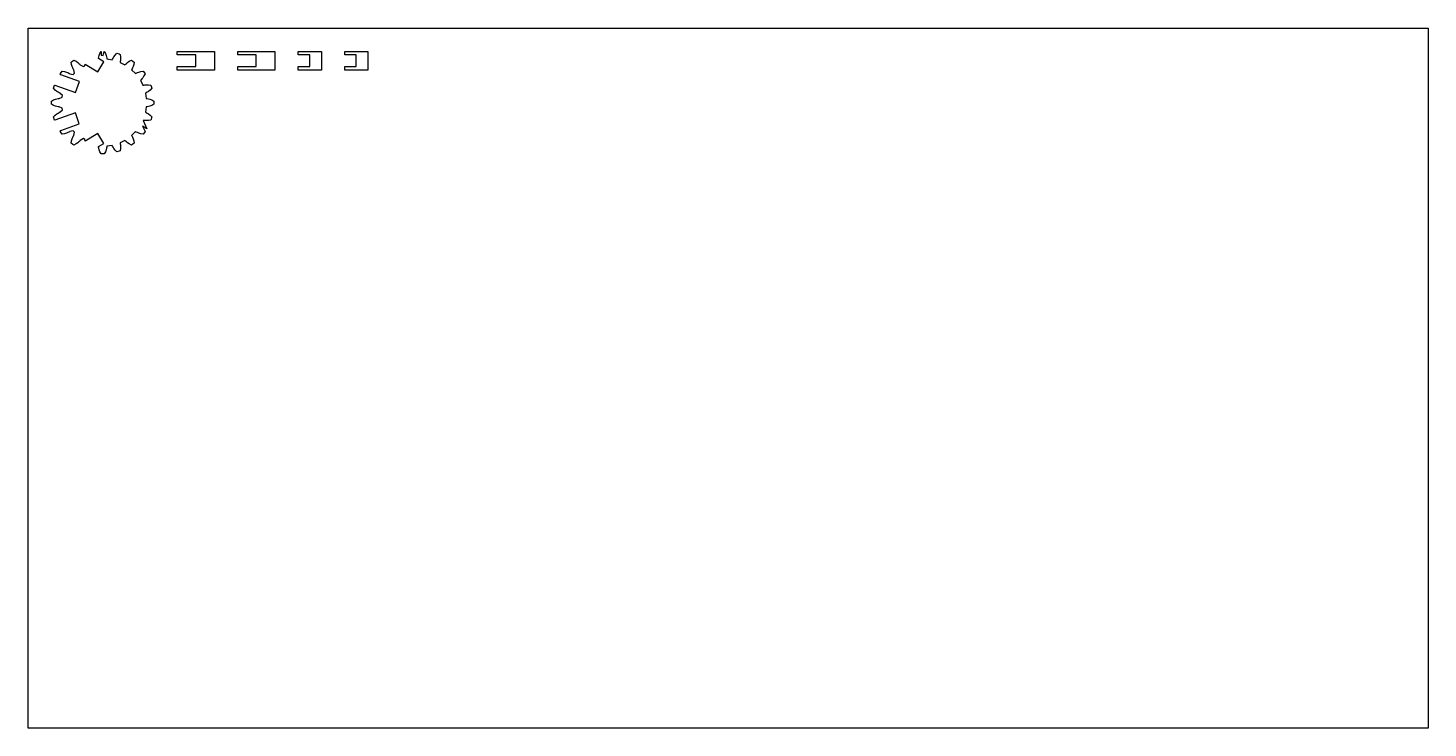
# Model space of a CAD drawing. Header units: metres. Extents: x 0 to 600, y 0 to 300.
import ezdxf

# ---------------------------------------------------------------- set-up
doc = ezdxf.new("R2010")
doc.units = ezdxf.units.M

msp = doc.modelspace()

# ---------------------------------------------------------------- linework, layer by layer
at = {"layer": 'C-1'}
for p, q in [((63.997562, 288.5), (63.997562, 290)), ((63.997562, 290), (79.894194, 290)), ((71.945878, 288.5), (63.997562, 288.5)), ((71.945878, 283.5), (71.945878, 288.5)), ((79.894194, 290), (79.894194, 282)), ((63.997562, 282), (63.997562, 283.5)), ((63.997562, 283.5), (71.945878, 283.5)), ((79.894194, 282), (63.997562, 282))]:
    msp.add_line(p, q, dxfattribs=at)
at = {"layer": 'C-2'}
for p, q in [((135.805793, 288.5), (135.805793, 290)), ((135.805793, 290), (145.707305, 290)), ((140.707305, 288.5), (135.805793, 288.5)), ((140.707305, 283.5), (140.707305, 288.5)), ((145.707305, 290), (145.707305, 282)), ((135.805793, 282), (135.805793, 283.5)), ((135.805793, 283.5), (140.707305, 283.5)), ((145.707305, 282), (135.805793, 282))]:
    msp.add_line(p, q, dxfattribs=at)
at = {"layer": 'C-3'}
for p, q in [((115.790265, 288.5), (115.790265, 290)), ((115.790265, 290), (125.805793, 290)), ((120.798029, 288.5), (115.790265, 288.5)), ((120.798029, 283.5), (120.798029, 288.5)), ((125.805793, 290), (125.805793, 282)), ((115.790265, 282), (115.790265, 283.5)), ((115.790265, 283.5), (120.798029, 283.5)), ((125.805793, 282), (115.790265, 282))]:
    msp.add_line(p, q, dxfattribs=at)
at = {"layer": 'C-4'}
for p, q in [((89.894194, 288.5), (89.894194, 290)), ((89.894194, 290), (105.790265, 290)), ((97.84223, 288.5), (89.894194, 288.5)), ((97.84223, 283.5), (97.84223, 288.5)), ((105.790265, 290), (105.790265, 282)), ((89.894194, 282), (89.894194, 283.5)), ((89.894194, 283.5), (97.84223, 283.5)), ((105.790265, 282), (89.894194, 282))]:
    msp.add_line(p, q, dxfattribs=at)
at = {"layer": 'sheet_boundary'}
for p, q in [((0, 300), (600, 300)), ((0, 0), (0, 300)), ((600, 300), (600, 0)), ((600, 0), (0, 0))]:
    msp.add_line(p, q, dxfattribs=at)
at = {"layer": 'Z-1'}
for p, q in [((30.339919, 287.585314), (30.516358, 288.238199)), ((30.516358, 288.238199), (30.826594, 289.050508)), ((30.826594, 289.050508), (31.304017, 290)), ((31.304017, 290), (31.358812, 288.354441)), ((31.358812, 288.354441), (32.21209, 288.253419)), ((32.21209, 288.253419), (32.693546, 290)), ((32.693546, 290), (33.170969, 289.050508)), ((33.170969, 289.050508), (33.481205, 288.238199)), ((33.481205, 288.238199), (33.657643, 287.585314)), ((36.839469, 287.706303), (37.385538, 288.382986)), ((37.385538, 288.382986), (38.140682, 289.146234)), ((38.140682, 289.146234), (39.017064, 288.861481)), ((39.017064, 288.861481), (39.454524, 288.709085)), ((39.454524, 288.709085), (39.615172, 287.658533)), ((18.510113, 285.402872), (19.255609, 285.944504)), ((18.683733, 284.343319), (18.510113, 285.402872)), ((18.91021, 283.503797), (18.683733, 284.343319)), ((19.151224, 282.871893), (18.91021, 283.503797)), ((19.367775, 282.440072), (19.151224, 282.871893)), ((19.255609, 285.944504), (19.636032, 286.208841)), ((19.522719, 282.195114), (19.367775, 282.440072)), ((19.581516, 282.118433), (19.522719, 282.195114)), ((19.889659, 280.645021), (19.581516, 282.118433)), ((19.636032, 286.208841), (20.580373, 285.72131)), ((20.580373, 285.72131), (21.308822, 285.246491)), ((21.308822, 285.246491), (21.83532, 284.822002)), ((21.83532, 284.822002), (22.179088, 284.482611)), ((22.179088, 284.482611), (22.364177, 284.259554)), ((22.364177, 284.259554), (22.418936, 284.179939)), ((22.418936, 284.179939), (23.725012, 283.431568)), ((23.725012, 283.431568), (24.386457, 283.768591)), ((24.386457, 283.768591), (24.468132, 284.52193)), ((24.468132, 284.52193), (29.86381, 281.23713)), ((29.86381, 281.23713), (32.463819, 285.507956)), ((30.245188, 286.858622), (30.261294, 287.108679)), ((32.463819, 285.507956), (30.245188, 286.858622)), ((30.261294, 287.108679), (30.339919, 287.585314)), ((33.657643, 287.585314), (33.736268, 287.108679)), ((33.736268, 287.108679), (33.76121, 286.721439)), ((33.76121, 286.721439), (36.104464, 286.350302)), ((36.104464, 286.350302), (36.247848, 286.710884)), ((36.247848, 286.710884), (36.469914, 287.139895)), ((36.469914, 287.139895), (36.839469, 287.706303)), ((39.552745, 285.637058), (39.456803, 285.261062)), ((39.456803, 285.261062), (41.570682, 284.183987)), ((39.625257, 286.114662), (39.552745, 285.637058)), ((39.615172, 287.658533), (39.659206, 286.790115)), ((39.659206, 286.790115), (39.625257, 286.114662)), ((41.570682, 284.183987), (41.818475, 284.482611)), ((41.818475, 284.482611), (42.162243, 284.822002)), ((42.162243, 284.822002), (42.688741, 285.246491)), ((42.688741, 285.246491), (43.41719, 285.72131)), ((43.41719, 285.72131), (44.37123, 286.213849)), ((44.37123, 286.213849), (45.116727, 285.672216)), ((44.629787, 282.440072), (44.422351, 282.112128)), ((44.422351, 282.112128), (46.099936, 280.434543)), ((44.846338, 282.871893), (44.629787, 282.440072)), ((45.087353, 283.503797), (44.846338, 282.871893)), ((45.313829, 284.343319), (45.087353, 283.503797)), ((45.116727, 285.672216), (45.485683, 285.392097)), ((45.485683, 285.392097), (45.313829, 284.343319)), ((13.795905, 280.383422), (14.337538, 281.128919)), ((14.036972, 279.916479), (13.795905, 280.383422)), ((22.084058, 277.025353), (14.036972, 279.916479)), ((14.337538, 281.128919), (14.617657, 281.497875)), ((14.617657, 281.497875), (15.666435, 281.326021)), ((15.666435, 281.326021), (16.505958, 281.099545)), ((16.505958, 281.099545), (17.137861, 280.85853)), ((17.137861, 280.85853), (17.569682, 280.641979)), ((17.569682, 280.641979), (17.81464, 280.487035)), ((17.81464, 280.487035), (17.891321, 280.428238)), ((17.891321, 280.428238), (19.364733, 280.120095)), ((19.364733, 280.120095), (19.889659, 280.645021)), ((20.393476, 272.319831), (22.084058, 277.025353)), ((46.099936, 280.434543), (46.42788, 280.641979)), ((46.42788, 280.641979), (46.859701, 280.85853)), ((46.859701, 280.85853), (47.491605, 281.099545)), ((47.491605, 281.099545), (48.331127, 281.326021)), ((48.470419, 277.830666), (48.171796, 277.582873)), ((48.171796, 277.582873), (49.24887, 275.468995)), ((48.331127, 281.326021), (49.39068, 281.499641)), ((48.809811, 278.174435), (48.470419, 277.830666)), ((49.234299, 278.700933), (48.809811, 278.174435)), ((49.709118, 279.429381), (49.234299, 278.700933)), ((49.39068, 281.499641), (49.932312, 280.754146)), ((50.19665, 280.373722), (49.709118, 279.429381)), ((49.932312, 280.754146), (50.19665, 280.373722)), ((10.86352, 274.152874), (11.289877, 275.465066)), ((11.626768, 273.39773), (10.86352, 274.152874)), ((11.289877, 275.465066), (11.534847, 275.502526)), ((11.534847, 275.502526), (20.393476, 272.319831)), ((12.303452, 272.851661), (11.626768, 273.39773)), ((12.86986, 272.482106), (12.303452, 272.851661)), ((13.29887, 272.26004), (12.86986, 272.482106)), ((13.28692, 269.764595), (14.660059, 270.381351)), ((13.568207, 272.152939), (13.29887, 272.26004)), ((13.660847, 272.125462), (13.568207, 272.152939)), ((14.776188, 271.114569), (13.660847, 272.125462)), ((14.660059, 270.381351), (14.776188, 271.114569)), ((49.24887, 275.468995), (49.624866, 275.564937)), ((49.624866, 275.564937), (50.10247, 275.637449)), ((50.10247, 275.637449), (50.777924, 275.671398)), ((50.698692, 272.26004), (50.338111, 272.116655)), ((50.338111, 272.116655), (50.709247, 269.773402)), ((51.127703, 272.482106), (50.698692, 272.26004)), ((50.777924, 275.671398), (51.646341, 275.627364)), ((51.694111, 272.851661), (51.127703, 272.482106)), ((51.646341, 275.627364), (52.696894, 275.466716)), ((52.370794, 273.39773), (51.694111, 272.851661)), ((53.126282, 274.145195), (52.370794, 273.39773)), ((52.696894, 275.466716), (52.849289, 275.029255)), ((52.849289, 275.029255), (52.992439, 274.588684)), ((52.992439, 274.588684), (53.126282, 274.145195)), ((10, 268.700833), (10.959246, 269.183161)), ((10, 267.321113), (10, 268.700833)), ((10.959246, 266.838785), (10, 267.321113)), ((10.959246, 269.183161), (11.771555, 269.493396)), ((11.771555, 266.52855), (10.959246, 266.838785)), ((11.771555, 269.493396), (12.42444, 269.669835)), ((12.42444, 266.352111), (11.771555, 266.52855)), ((12.42444, 269.669835), (12.901075, 269.74846)), ((12.901075, 266.273486), (12.42444, 266.352111)), ((12.901075, 269.74846), (13.190324, 269.76709)), ((13.190324, 266.254856), (12.901075, 266.273486)), ((13.190324, 269.76709), (13.28692, 269.764595)), ((13.28692, 266.257351), (13.190324, 266.254856)), ((14.660059, 265.640595), (13.28692, 266.257351)), ((13.660847, 263.896484), (14.776188, 264.907377)), ((14.776188, 264.907377), (14.660059, 265.640595)), ((50.709247, 266.248544), (50.338111, 263.905291)), ((50.709247, 269.773402), (51.096487, 269.74846)), ((51.096487, 266.273486), (50.709247, 266.248544)), ((51.096487, 269.74846), (51.573122, 269.669835)), ((51.573122, 266.352111), (51.096487, 266.273486)), ((51.573122, 269.669835), (52.226007, 269.493396)), ((52.226007, 266.52855), (51.573122, 266.352111)), ((52.226007, 269.493396), (53.038317, 269.183161)), ((53.038317, 266.838785), (52.226007, 266.52855)), ((53.038317, 269.183161), (53.987808, 268.705737)), ((53.987808, 267.316209), (53.038317, 266.838785)), ((53.987808, 268.705737), (53.997562, 268.242595)), ((53.997562, 267.779351), (53.987808, 267.316209)), ((53.997562, 268.242595), (53.997562, 267.779351)), ((10.86352, 261.869072), (11.626768, 262.624216)), ((11.289877, 260.55688), (10.86352, 261.869072)), ((11.55389, 260.516508), (11.289877, 260.55688)), ((20.293482, 263.656435), (11.55389, 260.516508)), ((11.626768, 262.624216), (12.303452, 263.170285)), ((12.303452, 263.170285), (12.86986, 263.53984)), ((12.86986, 263.53984), (13.29887, 263.761906)), ((13.29887, 263.761906), (13.568207, 263.869007)), ((13.568207, 263.869007), (13.660847, 263.896484)), ((14.03079, 256.093491), (21.984064, 258.950914)), ((21.984064, 258.950914), (20.293482, 263.656435)), ((50.777924, 260.350548), (49.314255, 260.424114)), ((49.314255, 260.424114), (50.934473, 256.810992)), ((50.338111, 263.905291), (50.698692, 263.761906)), ((50.698692, 263.761906), (51.127703, 263.53984)), ((51.646341, 260.394582), (50.777924, 260.350548)), ((51.127703, 263.53984), (51.694111, 263.170285)), ((52.696894, 260.55523), (51.646341, 260.394582)), ((51.694111, 263.170285), (52.370794, 262.624216)), ((52.370794, 262.624216), (53.126282, 261.87675)), ((52.849289, 260.992691), (52.696894, 260.55523)), ((52.992439, 261.433262), (52.849289, 260.992691)), ((53.126282, 261.87675), (52.992439, 261.433262)), ((13.795905, 255.638524), (14.03079, 256.093491)), ((14.337538, 254.893027), (13.795905, 255.638524)), ((14.617657, 254.524071), (14.337538, 254.893027)), ((15.666435, 254.695925), (14.617657, 254.524071)), ((16.505958, 254.922401), (15.666435, 254.695925)), ((17.137861, 255.163416), (16.505958, 254.922401)), ((17.569682, 255.379967), (17.137861, 255.163416)), ((17.81464, 255.534911), (17.569682, 255.379967)), ((17.891321, 255.593708), (17.81464, 255.534911)), ((19.364733, 255.901851), (17.891321, 255.593708)), ((18.683733, 251.678627), (18.91021, 252.518149)), ((18.91021, 252.518149), (19.151224, 253.150053)), ((19.151224, 253.150053), (19.367775, 253.581874)), ((19.889659, 255.376925), (19.364733, 255.901851)), ((19.367775, 253.581874), (19.522719, 253.826832)), ((19.522719, 253.826832), (19.581516, 253.903513)), ((19.581516, 253.903513), (19.889659, 255.376925)), ((23.725012, 252.590378), (22.418936, 251.842007)), ((24.386457, 252.253355), (23.725012, 252.590378)), ((24.469124, 251.490865), (24.386457, 252.253355)), ((29.86405, 254.775208), (24.469124, 251.490865)), ((32.464059, 250.504382), (29.86405, 254.775208)), ((46.099936, 255.587403), (44.422351, 253.909818)), ((44.422351, 253.909818), (44.629787, 253.581874)), ((44.629787, 253.581874), (44.846338, 253.150053)), ((44.846338, 253.150053), (45.087353, 252.518149)), ((45.087353, 252.518149), (45.313829, 251.678627)), ((46.42788, 255.379967), (46.099936, 255.587403)), ((46.859701, 255.163416), (46.42788, 255.379967)), ((47.491605, 254.922401), (46.859701, 255.163416)), ((48.331127, 254.695925), (47.491605, 254.922401)), ((49.39068, 254.522305), (48.331127, 254.695925)), ((50.934473, 256.810992), (49.016528, 257.9341)), ((49.016528, 257.9341), (50.19665, 255.648224)), ((49.932312, 255.2678), (49.39068, 254.522305)), ((50.19665, 255.648224), (49.932312, 255.2678)), ((18.510113, 250.619074), (18.683733, 251.678627)), ((19.255609, 250.077442), (18.510113, 250.619074)), ((19.636032, 249.813105), (19.255609, 250.077442)), ((20.580373, 250.300636), (19.636032, 249.813105)), ((21.308822, 250.775455), (20.580373, 250.300636)), ((21.83532, 251.199944), (21.308822, 250.775455)), ((22.179088, 251.539335), (21.83532, 251.199944)), ((22.364177, 251.762392), (22.179088, 251.539335)), ((22.418936, 251.842007), (22.364177, 251.762392)), ((30.245793, 249.153938), (32.464059, 250.504382)), ((30.261294, 248.913267), (30.245793, 249.153938)), ((30.339919, 248.436632), (30.261294, 248.913267)), ((30.516358, 247.783747), (30.339919, 248.436632)), ((30.826594, 246.971437), (30.516358, 247.783747)), ((31.308921, 246.012192), (30.826594, 246.971437)), ((32.230403, 246.012192), (31.308921, 246.012192)), ((32.693546, 246.021946), (32.230403, 246.012192)), ((33.170969, 246.971438), (32.693546, 246.021946)), ((33.481205, 247.783747), (33.170969, 246.971438)), ((33.657643, 248.436632), (33.481205, 247.783747)), ((33.736268, 248.913267), (33.657643, 248.436632)), ((33.76121, 249.300507), (33.736268, 248.913267)), ((36.104464, 249.671644), (33.76121, 249.300507)), ((36.247848, 249.311062), (36.104464, 249.671644)), ((36.469914, 248.882051), (36.247848, 249.311062)), ((36.839469, 248.315643), (36.469914, 248.882051)), ((37.385538, 247.63896), (36.839469, 248.315643)), ((38.140682, 246.875712), (37.385538, 247.63896)), ((39.017064, 247.160465), (38.140682, 246.875712)), ((39.454524, 247.31286), (39.017064, 247.160465)), ((39.615172, 248.363413), (39.454524, 247.31286)), ((41.570682, 251.837958), (39.456803, 250.760884)), ((39.456803, 250.760884), (39.552745, 250.384888)), ((39.552745, 250.384888), (39.625257, 249.907284)), ((39.659206, 249.231831), (39.615172, 248.363413)), ((39.625257, 249.907284), (39.659206, 249.231831)), ((41.818475, 251.539335), (41.570682, 251.837958)), ((42.162243, 251.199944), (41.818475, 251.539335)), ((42.688741, 250.775455), (42.162243, 251.199944)), ((43.41719, 250.300636), (42.688741, 250.775455)), ((44.37123, 249.808097), (43.41719, 250.300636)), ((45.116727, 250.34973), (44.37123, 249.808097)), ((45.485683, 250.629848), (45.116727, 250.34973)), ((45.313829, 251.678627), (45.485683, 250.629848))]:
    msp.add_line(p, q, dxfattribs=at)

doc.saveas('drawing.dxf')
